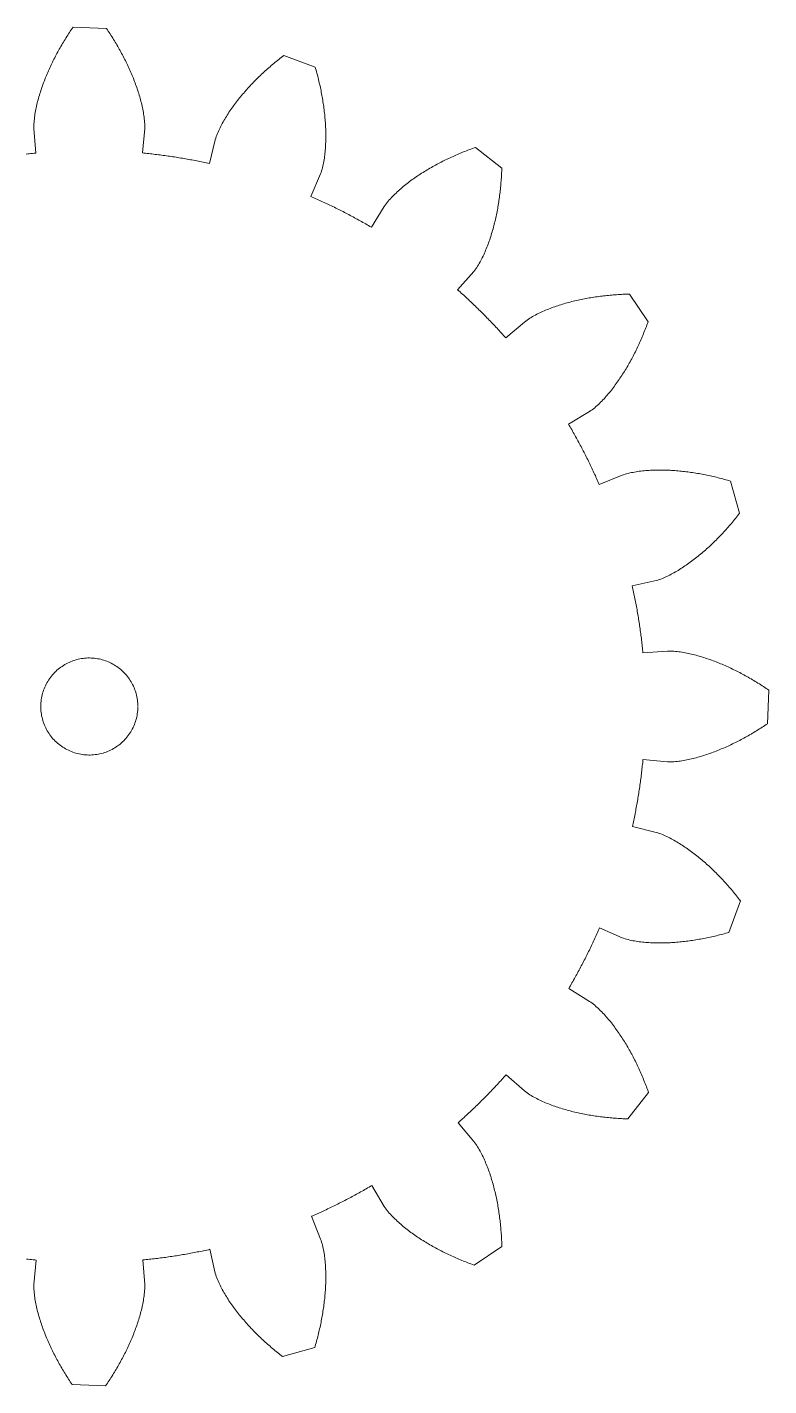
# Model space of a CAD drawing. Header units: millimetres. Extents: x 38 to 198, y 100 to 184.
# Drawn here: x 151.8 to 197.6, y 99.7 to 183.7 of the extents above; entities that cross this region are included whole.
import ezdxf

# ---------------------------------------------------------------- set-up
doc = ezdxf.new("R2010")
doc.units = ezdxf.units.MM
doc.header["$MEASUREMENT"] = 0
doc.layers.add('Layer 1', color=7, linetype='Continuous')

msp = doc.modelspace()

# ---------------------------------------------------------------- linework, layer by layer
at = {"layer": 'Layer 1', "color": 217, "lineweight": 18, "true_color": 0x7e2f8e}
for points in [[(152.221, 177.443), (152.217, 177.543), (152.217, 177.643), (152.221, 177.743), (152.227, 177.843), (152.236, 177.942), (152.246, 178.042), (152.258, 178.141), (152.271, 178.24), (152.286, 178.339), (152.302, 178.438), (152.32, 178.537), (152.339, 178.635), (152.359, 178.733), (152.38, 178.831), (152.402, 178.928), (152.426, 179.026), (152.45, 179.123), (152.475, 179.22), (152.502, 179.316), (152.529, 179.412), (152.557, 179.509), (152.586, 179.604), (152.616, 179.7), (152.647, 179.795), (152.678, 179.89), (152.711, 179.985), (152.744, 180.079), (152.778, 180.174), (152.813, 180.268), (152.848, 180.361), (152.884, 180.455), (152.921, 180.548), (152.959, 180.641), (152.997, 180.733), (153.036, 180.825), (153.075, 180.917), (153.115, 181.009), (153.156, 181.1), (153.198, 181.192), (153.24, 181.283), (153.283, 181.373), (153.326, 181.463), (153.37, 181.553), (153.414, 181.643), (153.459, 181.733), (153.505, 181.822), (153.551, 181.911), (153.598, 181.999), (153.645, 182.088), (153.693, 182.176), (153.741, 182.263), (153.79, 182.351), (153.839, 182.438), (153.889, 182.525), (153.939, 182.612), (153.99, 182.698), (154.042, 182.784), (154.094, 182.87), (154.146, 182.955), (154.199, 183.04), (154.252, 183.125), (154.306, 183.21), (154.36, 183.294), (154.414, 183.378), (154.469, 183.462), (154.525, 183.545), (154.581, 183.628), (154.637, 183.711), (156.705, 183.628), (156.761, 183.545), (156.817, 183.462), (156.872, 183.378), (156.926, 183.294), (156.98, 183.21), (157.034, 183.125), (157.087, 183.04), (157.14, 182.955), (157.192, 182.87), (157.244, 182.784), (157.296, 182.698), (157.347, 182.612), (157.397, 182.525), (157.447, 182.438), (157.496, 182.351), (157.545, 182.263), (157.593, 182.176), (157.641, 182.088), (157.688, 181.999), (157.735, 181.911), (157.781, 181.822), (157.827, 181.733), (157.872, 181.643), (157.916, 181.553), (157.96, 181.463), (158.003, 181.373), (158.046, 181.283), (158.088, 181.192), (158.13, 181.1), (158.171, 181.009), (158.211, 180.917), (158.25, 180.825), (158.289, 180.733), (158.327, 180.641), (158.365, 180.548), (158.402, 180.455), (158.438, 180.361), (158.473, 180.268), (158.508, 180.174), (158.542, 180.079), (158.575, 179.985), (158.608, 179.89), (158.639, 179.795), (158.67, 179.7), (158.7, 179.604), (158.729, 179.509), (158.757, 179.412), (158.784, 179.316), (158.811, 179.22), (158.836, 179.123), (158.86, 179.026), (158.884, 178.928), (158.906, 178.831), (158.927, 178.733), (158.947, 178.635), (158.966, 178.537), (158.984, 178.438), (159, 178.339), (159.015, 178.24), (159.028, 178.141), (159.04, 178.042), (159.05, 177.942), (159.059, 177.843), (159.065, 177.743), (159.068, 177.643), (159.069, 177.543), (159.065, 177.443), (158.921, 175.934), (159.02, 175.924), (159.12, 175.914), (159.219, 175.904), (159.319, 175.893), (159.418, 175.882), (159.517, 175.871), (159.617, 175.86), (159.716, 175.848), (159.815, 175.836), (159.915, 175.824), (160.014, 175.811), (160.113, 175.798), (160.212, 175.785), (160.311, 175.772), (160.41, 175.758), (160.509, 175.744), (160.608, 175.73), (160.707, 175.715), (160.806, 175.7), (160.905, 175.685), (161.004, 175.67), (161.103, 175.654), (161.201, 175.638), (161.3, 175.622), (161.399, 175.605), (161.497, 175.588), (161.596, 175.571), (161.694, 175.553), (161.793, 175.536), (161.891, 175.518), (161.989, 175.499), (162.088, 175.481), (162.186, 175.462), (162.284, 175.443), (162.382, 175.423), (162.48, 175.404), (162.578, 175.383), (162.676, 175.363), (162.774, 175.343), (162.872, 175.322), (162.969, 175.301), (163.067, 175.279), (163.43, 176.752), (163.457, 176.848), (163.489, 176.943), (163.523, 177.037), (163.56, 177.13), (163.599, 177.222), (163.639, 177.314), (163.681, 177.404), (163.724, 177.495), (163.769, 177.584), (163.815, 177.673), (163.862, 177.761), (163.911, 177.849), (163.96, 177.936), (164.01, 178.022), (164.062, 178.108), (164.114, 178.194), (164.167, 178.278), (164.221, 178.363), (164.276, 178.446), (164.332, 178.53), (164.388, 178.612), (164.445, 178.694), (164.504, 178.776), (164.562, 178.857), (164.622, 178.938), (164.682, 179.018), (164.742, 179.097), (164.804, 179.176), (164.866, 179.255), (164.929, 179.333), (164.992, 179.411), (165.055, 179.488), (165.12, 179.565), (165.185, 179.641), (165.25, 179.717), (165.316, 179.792), (165.383, 179.867), (165.45, 179.941), (165.518, 180.015), (165.586, 180.088), (165.654, 180.161), (165.723, 180.234), (165.793, 180.306), (165.863, 180.377), (165.934, 180.449), (166.004, 180.519), (166.076, 180.59), (166.148, 180.659), (166.22, 180.729), (166.292, 180.798), (166.365, 180.866), (166.439, 180.934), (166.513, 181.002), (166.587, 181.069), (166.662, 181.136), (166.737, 181.203), (166.812, 181.269), (166.888, 181.334), (166.964, 181.399), (167.041, 181.464), (167.118, 181.528), (167.195, 181.592), (167.272, 181.655), (167.35, 181.718), (167.428, 181.781), (167.507, 181.843), (167.586, 181.905), (167.665, 181.966), (169.606, 181.248), (169.634, 181.152), (169.661, 181.055), (169.687, 180.959), (169.713, 180.862), (169.739, 180.765), (169.764, 180.668), (169.788, 180.571), (169.812, 180.474), (169.835, 180.376), (169.858, 180.279), (169.88, 180.181), (169.902, 180.083), (169.923, 179.985), (169.944, 179.887), (169.964, 179.789), (169.983, 179.691), (170.002, 179.592), (170.02, 179.494), (170.038, 179.395), (170.055, 179.297), (170.072, 179.198), (170.087, 179.099), (170.103, 179), (170.117, 178.901), (170.131, 178.802), (170.144, 178.702), (170.157, 178.603), (170.169, 178.504), (170.18, 178.404), (170.191, 178.305), (170.201, 178.205), (170.21, 178.105), (170.218, 178.006), (170.226, 177.906), (170.233, 177.806), (170.239, 177.706), (170.245, 177.606), (170.25, 177.506), (170.254, 177.406), (170.257, 177.306), (170.259, 177.206), (170.261, 177.106), (170.261, 177.005), (170.261, 176.905), (170.26, 176.805), (170.258, 176.705), (170.255, 176.605), (170.251, 176.505), (170.247, 176.405), (170.241, 176.305), (170.234, 176.205), (170.226, 176.105), (170.217, 176.006), (170.207, 175.906), (170.196, 175.807), (170.183, 175.707), (170.17, 175.608), (170.155, 175.509), (170.138, 175.411), (170.12, 175.312), (170.101, 175.214), (170.08, 175.116), (170.057, 175.019), (170.032, 174.922), (170.004, 174.826), (169.974, 174.73), (169.94, 174.637), (169.336, 173.246), (169.427, 173.206), (169.519, 173.166), (169.61, 173.125), (169.702, 173.084), (169.793, 173.043), (169.884, 173.002), (169.975, 172.96), (170.066, 172.919), (170.157, 172.877), (170.247, 172.834), (170.338, 172.792), (170.428, 172.749), (170.518, 172.706), (170.608, 172.662), (170.698, 172.618), (170.788, 172.575), (170.878, 172.53), (170.967, 172.486), (171.057, 172.441), (171.146, 172.396), (171.235, 172.351), (171.324, 172.306), (171.413, 172.26), (171.502, 172.214), (171.591, 172.168), (171.679, 172.121), (171.768, 172.074), (171.856, 172.027), (171.944, 171.98), (172.032, 171.932), (172.12, 171.885), (172.208, 171.837), (172.295, 171.788), (172.383, 171.74), (172.47, 171.691), (172.557, 171.642), (172.644, 171.592), (172.731, 171.543), (172.818, 171.493), (172.904, 171.443), (172.991, 171.393), (173.077, 171.342), (173.877, 172.63), (173.933, 172.713), (173.992, 172.794), (174.054, 172.873), (174.118, 172.95), (174.183, 173.026), (174.25, 173.1), (174.317, 173.174), (174.387, 173.246), (174.457, 173.317), (174.528, 173.388), (174.6, 173.457), (174.673, 173.525), (174.747, 173.593), (174.822, 173.659), (174.897, 173.725), (174.973, 173.79), (175.05, 173.854), (175.127, 173.918), (175.205, 173.981), (175.284, 174.043), (175.363, 174.104), (175.443, 174.164), (175.524, 174.224), (175.605, 174.283), (175.686, 174.341), (175.768, 174.399), (175.85, 174.456), (175.933, 174.512), (176.016, 174.568), (176.1, 174.623), (176.184, 174.677), (176.269, 174.731), (176.354, 174.784), (176.439, 174.836), (176.525, 174.888), (176.611, 174.939), (176.697, 174.989), (176.784, 175.039), (176.871, 175.089), (176.959, 175.138), (177.046, 175.186), (177.134, 175.233), (177.223, 175.28), (177.311, 175.327), (177.401, 175.373), (177.49, 175.418), (177.579, 175.463), (177.669, 175.507), (177.76, 175.551), (177.85, 175.594), (177.94, 175.636), (178.031, 175.679), (178.123, 175.72), (178.214, 175.761), (178.306, 175.802), (178.398, 175.842), (178.49, 175.881), (178.582, 175.92), (178.675, 175.958), (178.767, 175.996), (178.86, 176.033), (178.953, 176.07), (179.047, 176.107), (179.14, 176.142), (179.234, 176.178), (179.328, 176.213), (179.422, 176.247), (179.516, 176.281), (181.141, 174.998), (181.137, 174.898), (181.133, 174.798), (181.128, 174.698), (181.123, 174.598), (181.117, 174.498), (181.111, 174.398), (181.104, 174.298), (181.097, 174.198), (181.089, 174.098), (181.081, 173.998), (181.072, 173.899), (181.062, 173.799), (181.052, 173.699), (181.041, 173.6), (181.03, 173.5), (181.018, 173.4), (181.005, 173.301), (180.992, 173.202), (180.979, 173.103), (180.964, 173.003), (180.949, 172.904), (180.934, 172.806), (180.918, 172.707), (180.901, 172.608), (180.884, 172.509), (180.866, 172.411), (180.847, 172.313), (180.828, 172.214), (180.807, 172.116), (180.787, 172.018), (180.765, 171.92), (180.743, 171.823), (180.721, 171.725), (180.697, 171.628), (180.673, 171.531), (180.648, 171.434), (180.622, 171.337), (180.596, 171.24), (180.569, 171.144), (180.541, 171.048), (180.512, 170.952), (180.483, 170.856), (180.452, 170.761), (180.421, 170.665), (180.389, 170.571), (180.357, 170.476), (180.323, 170.382), (180.288, 170.288), (180.253, 170.194), (180.216, 170.101), (180.179, 170.008), (180.141, 169.915), (180.101, 169.823), (180.061, 169.732), (180.02, 169.641), (179.977, 169.55), (179.934, 169.46), (179.889, 169.371), (179.843, 169.282), (179.795, 169.194), (179.746, 169.107), (179.696, 169.02), (179.644, 168.934), (179.59, 168.85), (179.535, 168.767), (179.476, 168.686), (179.414, 168.607), (178.41, 167.471), (178.485, 167.405), (178.56, 167.338), (178.634, 167.271), (178.709, 167.204), (178.783, 167.137), (178.856, 167.07), (178.93, 167.002), (179.004, 166.934), (179.077, 166.866), (179.15, 166.798), (179.223, 166.73), (179.296, 166.661), (179.368, 166.592), (179.44, 166.523), (179.512, 166.453), (179.584, 166.384), (179.656, 166.314), (179.727, 166.244), (179.799, 166.174), (179.87, 166.104), (179.941, 166.033), (180.011, 165.962), (180.082, 165.891), (180.152, 165.82), (180.222, 165.749), (180.292, 165.677), (180.361, 165.605), (180.431, 165.533), (180.5, 165.461), (180.569, 165.389), (180.638, 165.316), (180.706, 165.243), (180.775, 165.17), (180.843, 165.097), (180.911, 165.024), (180.978, 164.95), (181.046, 164.876), (181.113, 164.802), (181.18, 164.728), (181.247, 164.654), (181.314, 164.579), (181.38, 164.504), (182.539, 165.482), (182.618, 165.544), (182.699, 165.602), (182.782, 165.658), (182.867, 165.712), (182.952, 165.764), (183.039, 165.814), (183.126, 165.863), (183.214, 165.91), (183.303, 165.957), (183.392, 166.001), (183.482, 166.045), (183.573, 166.087), (183.664, 166.129), (183.756, 166.169), (183.848, 166.209), (183.94, 166.247), (184.033, 166.284), (184.126, 166.321), (184.22, 166.356), (184.314, 166.391), (184.408, 166.424), (184.503, 166.457), (184.598, 166.489), (184.693, 166.52), (184.788, 166.551), (184.884, 166.58), (184.98, 166.609), (185.076, 166.637), (185.172, 166.664), (185.269, 166.69), (185.366, 166.716), (185.463, 166.741), (185.56, 166.765), (185.657, 166.788), (185.755, 166.811), (185.853, 166.833), (185.95, 166.855), (186.048, 166.875), (186.146, 166.895), (186.245, 166.915), (186.343, 166.933), (186.441, 166.951), (186.54, 166.969), (186.639, 166.986), (186.738, 167.002), (186.837, 167.017), (186.936, 167.032), (187.035, 167.046), (187.134, 167.06), (187.233, 167.073), (187.333, 167.086), (187.432, 167.098), (187.532, 167.109), (187.632, 167.12), (187.731, 167.13), (187.831, 167.139), (187.931, 167.148), (188.031, 167.157), (188.13, 167.165), (188.23, 167.172), (188.33, 167.179), (188.43, 167.185), (188.53, 167.191), (188.63, 167.196), (188.73, 167.201), (188.83, 167.205), (188.93, 167.209), (189.031, 167.212), (190.179, 165.49), (190.145, 165.396), (190.11, 165.302), (190.075, 165.208), (190.039, 165.115), (190.002, 165.021), (189.966, 164.928), (189.928, 164.835), (189.89, 164.742), (189.852, 164.65), (189.813, 164.557), (189.774, 164.465), (189.734, 164.373), (189.693, 164.282), (189.652, 164.19), (189.611, 164.099), (189.569, 164.008), (189.526, 163.918), (189.483, 163.827), (189.439, 163.737), (189.395, 163.647), (189.35, 163.558), (189.305, 163.468), (189.259, 163.379), (189.213, 163.29), (189.166, 163.202), (189.118, 163.114), (189.07, 163.026), (189.021, 162.939), (188.972, 162.852), (188.922, 162.765), (188.871, 162.679), (188.82, 162.592), (188.768, 162.507), (188.716, 162.421), (188.663, 162.336), (188.609, 162.252), (188.555, 162.168), (188.5, 162.084), (188.444, 162.001), (188.388, 161.918), (188.331, 161.836), (188.273, 161.754), (188.215, 161.672), (188.156, 161.591), (188.096, 161.511), (188.036, 161.431), (187.975, 161.352), (187.913, 161.273), (187.85, 161.195), (187.787, 161.118), (187.723, 161.041), (187.657, 160.965), (187.592, 160.889), (187.525, 160.815), (187.457, 160.741), (187.389, 160.668), (187.32, 160.596), (187.249, 160.525), (187.178, 160.454), (187.106, 160.385), (187.032, 160.317), (186.958, 160.251), (186.882, 160.185), (186.805, 160.122), (186.726, 160.06), (186.646, 160.001), (186.562, 159.945), (185.256, 159.175), (185.307, 159.089), (185.358, 159.002), (185.408, 158.916), (185.458, 158.829), (185.507, 158.742), (185.557, 158.655), (185.606, 158.568), (185.655, 158.481), (185.703, 158.394), (185.752, 158.306), (185.8, 158.218), (185.848, 158.131), (185.895, 158.043), (185.943, 157.955), (185.99, 157.866), (186.037, 157.778), (186.083, 157.69), (186.13, 157.601), (186.176, 157.512), (186.222, 157.423), (186.267, 157.334), (186.313, 157.245), (186.358, 157.156), (186.402, 157.066), (186.447, 156.977), (186.491, 156.887), (186.535, 156.797), (186.579, 156.708), (186.623, 156.618), (186.666, 156.527), (186.709, 156.437), (186.751, 156.347), (186.794, 156.256), (186.836, 156.165), (186.878, 156.075), (186.92, 155.984), (186.961, 155.893), (187.002, 155.801), (187.043, 155.71), (187.084, 155.619), (187.124, 155.527), (187.164, 155.436), (188.569, 156.007), (188.663, 156.042), (188.758, 156.072), (188.854, 156.1), (188.951, 156.125), (189.048, 156.148), (189.146, 156.169), (189.244, 156.188), (189.343, 156.206), (189.441, 156.222), (189.54, 156.237), (189.639, 156.251), (189.739, 156.264), (189.838, 156.275), (189.938, 156.285), (190.037, 156.294), (190.137, 156.302), (190.237, 156.309), (190.337, 156.314), (190.437, 156.319), (190.537, 156.323), (190.637, 156.326), (190.737, 156.328), (190.837, 156.329), (190.938, 156.329), (191.038, 156.328), (191.138, 156.327), (191.238, 156.325), (191.338, 156.321), (191.438, 156.317), (191.538, 156.313), (191.638, 156.307), (191.738, 156.301), (191.838, 156.294), (191.938, 156.286), (192.038, 156.278), (192.137, 156.268), (192.237, 156.258), (192.336, 156.248), (192.436, 156.237), (192.535, 156.225), (192.635, 156.212), (192.734, 156.199), (192.833, 156.185), (192.932, 156.17), (193.031, 156.155), (193.13, 156.139), (193.229, 156.123), (193.328, 156.106), (193.426, 156.088), (193.525, 156.07), (193.623, 156.051), (193.721, 156.032), (193.82, 156.012), (193.918, 155.991), (194.015, 155.97), (194.113, 155.948), (194.211, 155.926), (194.309, 155.903), (194.406, 155.88), (194.503, 155.856), (194.601, 155.832), (194.698, 155.807), (194.794, 155.781), (194.891, 155.755), (194.988, 155.729), (195.084, 155.702), (195.18, 155.674), (195.277, 155.646), (195.837, 153.654), (195.775, 153.575), (195.713, 153.496), (195.65, 153.418), (195.587, 153.34), (195.524, 153.263), (195.46, 153.186), (195.396, 153.109), (195.331, 153.032), (195.266, 152.956), (195.201, 152.88), (195.135, 152.805), (195.068, 152.73), (195.002, 152.655), (194.934, 152.581), (194.867, 152.507), (194.798, 152.433), (194.73, 152.36), (194.661, 152.288), (194.592, 152.215), (194.522, 152.144), (194.451, 152.072), (194.381, 152.001), (194.31, 151.931), (194.238, 151.861), (194.166, 151.791), (194.094, 151.722), (194.021, 151.654), (193.947, 151.585), (193.873, 151.518), (193.799, 151.451), (193.724, 151.384), (193.649, 151.318), (193.573, 151.253), (193.497, 151.188), (193.42, 151.123), (193.343, 151.06), (193.266, 150.996), (193.187, 150.934), (193.109, 150.872), (193.03, 150.81), (192.95, 150.749), (192.87, 150.689), (192.789, 150.63), (192.708, 150.571), (192.627, 150.513), (192.544, 150.456), (192.462, 150.4), (192.379, 150.344), (192.295, 150.289), (192.211, 150.235), (192.126, 150.182), (192.04, 150.129), (191.954, 150.078), (191.868, 150.028), (191.781, 149.978), (191.693, 149.93), (191.605, 149.883), (191.516, 149.837), (191.427, 149.792), (191.337, 149.749), (191.246, 149.707), (191.154, 149.666), (191.062, 149.628), (190.969, 149.591), (190.875, 149.557), (190.78, 149.525), (190.684, 149.498), (189.204, 149.169), (189.225, 149.071), (189.247, 148.974), (189.268, 148.876), (189.288, 148.778), (189.309, 148.68), (189.329, 148.582), (189.349, 148.484), (189.368, 148.386), (189.387, 148.288), (189.406, 148.19), (189.425, 148.091), (189.444, 147.993), (189.462, 147.895), (189.479, 147.796), (189.497, 147.698), (189.514, 147.599), (189.531, 147.501), (189.548, 147.402), (189.564, 147.304), (189.581, 147.205), (189.596, 147.106), (189.612, 147.007), (189.627, 146.909), (189.642, 146.81), (189.657, 146.711), (189.671, 146.612), (189.685, 146.513), (189.699, 146.414), (189.713, 146.315), (189.726, 146.216), (189.739, 146.116), (189.752, 146.017), (189.764, 145.918), (189.776, 145.819), (189.788, 145.719), (189.799, 145.62), (189.811, 145.521), (189.822, 145.421), (189.832, 145.322), (189.843, 145.222), (189.853, 145.123), (189.862, 145.023), (191.375, 145.133), (191.475, 145.137), (191.575, 145.136), (191.675, 145.133), (191.775, 145.126), (191.875, 145.118), (191.974, 145.108), (192.074, 145.096), (192.173, 145.083), (192.272, 145.068), (192.37, 145.052), (192.469, 145.034), (192.567, 145.015), (192.665, 144.995), (192.763, 144.974), (192.86, 144.952), (192.958, 144.928), (193.055, 144.904), (193.152, 144.879), (193.248, 144.852), (193.345, 144.825), (193.441, 144.797), (193.537, 144.768), (193.632, 144.738), (193.727, 144.707), (193.822, 144.675), (193.917, 144.643), (194.012, 144.61), (194.106, 144.576), (194.2, 144.541), (194.294, 144.506), (194.387, 144.47), (194.48, 144.433), (194.573, 144.395), (194.665, 144.357), (194.758, 144.318), (194.85, 144.279), (194.941, 144.238), (195.033, 144.198), (195.124, 144.156), (195.215, 144.114), (195.305, 144.071), (195.396, 144.028), (195.486, 143.984), (195.575, 143.94), (195.665, 143.895), (195.754, 143.849), (195.843, 143.803), (195.931, 143.756), (196.02, 143.709), (196.108, 143.661), (196.195, 143.613), (196.283, 143.564), (196.37, 143.515), (196.457, 143.465), (196.544, 143.414), (196.63, 143.363), (196.716, 143.312), (196.802, 143.26), (196.887, 143.208), (196.972, 143.155), (197.057, 143.102), (197.142, 143.048), (197.226, 142.994), (197.31, 142.94), (197.394, 142.884), (197.477, 142.829), (197.56, 142.773), (197.643, 142.717), (197.56, 140.649), (197.477, 140.593), (197.394, 140.537), (197.31, 140.482), (197.226, 140.428), (197.142, 140.373), (197.057, 140.32), (196.972, 140.266), (196.887, 140.214), (196.802, 140.161), (196.716, 140.11), (196.63, 140.058), (196.544, 140.007), (196.457, 139.957), (196.37, 139.907), (196.283, 139.858), (196.195, 139.809), (196.108, 139.761), (196.02, 139.713), (195.931, 139.665), (195.843, 139.619), (195.754, 139.573), (195.665, 139.527), (195.575, 139.482), (195.486, 139.437), (195.396, 139.394), (195.305, 139.35), (195.215, 139.308), (195.124, 139.266), (195.033, 139.224), (194.941, 139.183), (194.85, 139.143), (194.758, 139.104), (194.665, 139.065), (194.573, 139.026), (194.48, 138.989), (194.387, 138.952), (194.294, 138.916), (194.2, 138.88), (194.106, 138.846), (194.012, 138.812), (193.917, 138.779), (193.822, 138.746), (193.727, 138.715), (193.632, 138.684), (193.537, 138.654), (193.441, 138.625), (193.345, 138.597), (193.248, 138.569), (193.152, 138.543), (193.055, 138.518), (192.958, 138.493), (192.86, 138.47), (192.763, 138.448), (192.665, 138.427), (192.567, 138.406), (192.469, 138.388), (192.37, 138.37), (192.272, 138.354), (192.173, 138.339), (192.074, 138.325), (191.974, 138.314), (191.875, 138.303), (191.775, 138.295), (191.675, 138.289), (191.575, 138.285), (191.475, 138.285), (191.375, 138.289), (189.866, 138.433), (189.856, 138.334), (189.846, 138.234), (189.836, 138.135), (189.825, 138.035), (189.815, 137.936), (189.803, 137.836), (189.792, 137.737), (189.78, 137.638), (189.768, 137.538), (189.756, 137.439), (189.743, 137.34), (189.731, 137.241), (189.717, 137.142), (189.704, 137.043), (189.69, 136.943), (189.676, 136.844), (189.662, 136.745), (189.647, 136.647), (189.632, 136.548), (189.617, 136.449), (189.602, 136.35), (189.586, 136.251), (189.57, 136.153), (189.554, 136.054), (189.537, 135.955), (189.52, 135.857), (189.503, 135.758), (189.486, 135.66), (189.468, 135.561), (189.45, 135.463), (189.432, 135.365), (189.413, 135.266), (189.394, 135.168), (189.375, 135.07), (189.355, 134.972), (189.336, 134.874), (189.316, 134.776), (189.295, 134.678), (189.275, 134.58), (189.254, 134.482), (189.233, 134.385), (189.211, 134.287), (190.684, 133.924), (190.78, 133.897), (190.875, 133.865), (190.969, 133.831), (191.062, 133.794), (191.154, 133.755), (191.246, 133.715), (191.337, 133.673), (191.427, 133.629), (191.516, 133.585), (191.605, 133.539), (191.693, 133.492), (191.781, 133.443), (191.868, 133.394), (191.954, 133.344), (192.04, 133.292), (192.126, 133.24), (192.211, 133.187), (192.295, 133.133), (192.379, 133.078), (192.462, 133.022), (192.544, 132.966), (192.627, 132.908), (192.708, 132.85), (192.789, 132.792), (192.87, 132.732), (192.95, 132.672), (193.03, 132.611), (193.109, 132.55), (193.187, 132.488), (193.266, 132.425), (193.343, 132.362), (193.42, 132.298), (193.497, 132.234), (193.573, 132.169), (193.649, 132.103), (193.724, 132.037), (193.799, 131.971), (193.873, 131.904), (193.947, 131.836), (194.021, 131.768), (194.094, 131.699), (194.166, 131.63), (194.238, 131.561), (194.31, 131.491), (194.381, 131.42), (194.451, 131.349), (194.522, 131.278), (194.592, 131.206), (194.661, 131.134), (194.73, 131.061), (194.798, 130.988), (194.867, 130.915), (194.934, 130.841), (195.002, 130.767), (195.068, 130.692), (195.135, 130.617), (195.201, 130.541), (195.266, 130.466), (195.331, 130.39), (195.396, 130.313), (195.46, 130.236), (195.524, 130.159), (195.587, 130.081), (195.65, 130.004), (195.713, 129.925), (195.775, 129.847), (195.837, 129.768), (195.898, 129.689), (195.18, 127.747), (195.084, 127.72), (194.988, 127.693), (194.891, 127.666), (194.794, 127.64), (194.698, 127.615), (194.601, 127.59), (194.503, 127.566), (194.406, 127.542), (194.309, 127.518), (194.211, 127.496), (194.113, 127.473), (194.015, 127.452), (193.918, 127.431), (193.82, 127.41), (193.721, 127.39), (193.623, 127.37), (193.525, 127.352), (193.426, 127.333), (193.328, 127.316), (193.229, 127.299), (193.13, 127.282), (193.031, 127.266), (192.932, 127.251), (192.833, 127.237), (192.734, 127.223), (192.635, 127.21), (192.535, 127.197), (192.436, 127.185), (192.336, 127.174), (192.237, 127.163), (192.137, 127.153), (192.038, 127.144), (191.938, 127.136), (191.838, 127.128), (191.738, 127.121), (191.638, 127.115), (191.538, 127.109), (191.438, 127.104), (191.338, 127.1), (191.238, 127.097), (191.138, 127.095), (191.038, 127.093), (190.938, 127.093), (190.837, 127.093), (190.737, 127.094), (190.637, 127.096), (190.537, 127.099), (190.437, 127.103), (190.337, 127.107), (190.237, 127.113), (190.137, 127.12), (190.037, 127.128), (189.938, 127.137), (189.838, 127.147), (189.739, 127.158), (189.639, 127.171), (189.54, 127.184), (189.441, 127.199), (189.343, 127.216), (189.244, 127.233), (189.146, 127.253), (189.048, 127.274), (188.951, 127.297), (188.854, 127.322), (188.758, 127.349), (188.663, 127.38), (188.569, 127.414), (187.178, 128.018), (187.138, 127.926), (187.098, 127.835), (187.057, 127.743), (187.016, 127.652), (186.975, 127.561), (186.934, 127.47), (186.893, 127.379), (186.851, 127.288), (186.809, 127.197), (186.766, 127.107), (186.724, 127.016), (186.681, 126.926), (186.638, 126.836), (186.594, 126.746), (186.551, 126.656), (186.507, 126.566), (186.463, 126.476), (186.418, 126.386), (186.373, 126.297), (186.328, 126.208), (186.283, 126.119), (186.238, 126.029), (186.192, 125.941), (186.146, 125.852), (186.1, 125.763), (186.053, 125.675), (186.006, 125.586), (185.959, 125.498), (185.912, 125.41), (185.865, 125.322), (185.817, 125.234), (185.769, 125.146), (185.72, 125.059), (185.672, 124.971), (185.623, 124.884), (185.574, 124.797), (185.525, 124.71), (185.475, 124.623), (185.425, 124.536), (185.375, 124.45), (185.325, 124.363), (185.274, 124.277), (186.562, 123.477), (186.646, 123.421), (186.726, 123.362), (186.805, 123.3), (186.882, 123.236), (186.958, 123.171), (187.032, 123.104), (187.106, 123.036), (187.178, 122.967), (187.249, 122.897), (187.32, 122.826), (187.389, 122.754), (187.457, 122.681), (187.525, 122.607), (187.592, 122.532), (187.657, 122.457), (187.723, 122.381), (187.787, 122.304), (187.85, 122.226), (187.913, 122.148), (187.975, 122.07), (188.036, 121.99), (188.096, 121.911), (188.156, 121.83), (188.215, 121.749), (188.273, 121.668), (188.331, 121.586), (188.388, 121.504), (188.444, 121.421), (188.5, 121.338), (188.555, 121.254), (188.609, 121.17), (188.663, 121.085), (188.716, 121), (188.768, 120.915), (188.82, 120.829), (188.871, 120.743), (188.922, 120.657), (188.972, 120.57), (189.021, 120.483), (189.07, 120.395), (189.118, 120.308), (189.166, 120.22), (189.213, 120.131), (189.259, 120.042), (189.305, 119.953), (189.35, 119.864), (189.395, 119.775), (189.439, 119.685), (189.483, 119.594), (189.526, 119.504), (189.569, 119.413), (189.611, 119.322), (189.652, 119.231), (189.693, 119.14), (189.734, 119.048), (189.774, 118.956), (189.813, 118.864), (189.852, 118.772), (189.89, 118.679), (189.928, 118.586), (189.966, 118.493), (190.002, 118.4), (190.039, 118.307), (190.075, 118.214), (190.11, 118.12), (190.145, 118.026), (190.179, 117.932), (190.213, 117.838), (188.93, 116.213), (188.83, 116.217), (188.73, 116.221), (188.63, 116.225), (188.53, 116.231), (188.43, 116.236), (188.33, 116.243), (188.23, 116.249), (188.13, 116.257), (188.031, 116.265), (187.931, 116.273), (187.831, 116.282), (187.731, 116.292), (187.632, 116.302), (187.532, 116.313), (187.432, 116.324), (187.333, 116.336), (187.233, 116.348), (187.134, 116.361), (187.035, 116.375), (186.936, 116.389), (186.837, 116.404), (186.738, 116.42), (186.639, 116.436), (186.54, 116.453), (186.441, 116.47), (186.343, 116.488), (186.245, 116.507), (186.146, 116.526), (186.048, 116.546), (185.95, 116.567), (185.853, 116.588), (185.755, 116.61), (185.657, 116.633), (185.56, 116.657), (185.463, 116.681), (185.366, 116.706), (185.269, 116.731), (185.172, 116.758), (185.076, 116.785), (184.98, 116.813), (184.884, 116.842), (184.788, 116.871), (184.693, 116.901), (184.598, 116.933), (184.503, 116.965), (184.408, 116.997), (184.314, 117.031), (184.22, 117.066), (184.126, 117.101), (184.033, 117.137), (183.94, 117.175), (183.848, 117.213), (183.756, 117.252), (183.664, 117.293), (183.573, 117.334), (183.482, 117.377), (183.392, 117.42), (183.303, 117.465), (183.214, 117.511), (183.126, 117.559), (183.039, 117.607), (182.952, 117.658), (182.867, 117.71), (182.782, 117.763), (182.699, 117.819), (182.618, 117.877), (182.539, 117.939), (181.403, 118.943), (181.337, 118.869), (181.27, 118.794), (181.204, 118.72), (181.137, 118.645), (181.069, 118.571), (181.002, 118.497), (180.934, 118.424), (180.866, 118.35), (180.798, 118.277), (180.73, 118.204), (180.662, 118.131), (180.593, 118.058), (180.524, 117.986), (180.455, 117.914), (180.386, 117.841), (180.316, 117.77), (180.246, 117.698), (180.176, 117.626), (180.106, 117.555), (180.036, 117.484), (179.965, 117.413), (179.894, 117.343), (179.824, 117.272), (179.752, 117.202), (179.681, 117.132), (179.609, 117.062), (179.538, 116.992), (179.466, 116.923), (179.393, 116.854), (179.321, 116.785), (179.248, 116.716), (179.175, 116.648), (179.102, 116.579), (179.029, 116.511), (178.956, 116.443), (178.882, 116.375), (178.809, 116.308), (178.735, 116.241), (178.66, 116.174), (178.586, 116.107), (178.511, 116.04), (178.437, 115.974), (179.414, 114.814), (179.476, 114.736), (179.535, 114.655), (179.59, 114.572), (179.644, 114.487), (179.696, 114.402), (179.746, 114.315), (179.795, 114.228), (179.843, 114.14), (179.889, 114.051), (179.934, 113.962), (179.977, 113.872), (180.02, 113.781), (180.061, 113.69), (180.101, 113.598), (180.141, 113.506), (180.179, 113.414), (180.216, 113.321), (180.253, 113.228), (180.288, 113.134), (180.323, 113.04), (180.357, 112.946), (180.389, 112.851), (180.421, 112.756), (180.452, 112.661), (180.483, 112.566), (180.512, 112.47), (180.541, 112.374), (180.569, 112.278), (180.596, 112.181), (180.622, 112.085), (180.648, 111.988), (180.673, 111.891), (180.697, 111.794), (180.721, 111.696), (180.743, 111.599), (180.765, 111.501), (180.787, 111.404), (180.807, 111.306), (180.828, 111.207), (180.847, 111.109), (180.866, 111.011), (180.884, 110.912), (180.901, 110.814), (180.918, 110.715), (180.934, 110.616), (180.949, 110.517), (180.964, 110.418), (180.979, 110.319), (180.992, 110.22), (181.005, 110.12), (181.018, 110.021), (181.03, 109.922), (181.041, 109.822), (181.052, 109.722), (181.062, 109.623), (181.072, 109.523), (181.081, 109.423), (181.089, 109.323), (181.097, 109.223), (181.104, 109.124), (181.111, 109.023), (181.117, 108.924), (181.123, 108.824), (181.128, 108.724), (181.133, 108.624), (181.137, 108.524), (181.141, 108.423), (181.144, 108.323), (179.422, 107.175), (179.328, 107.209), (179.234, 107.244), (179.14, 107.279), (179.047, 107.315), (178.953, 107.351), (178.86, 107.388), (178.767, 107.426), (178.675, 107.463), (178.582, 107.502), (178.49, 107.541), (178.398, 107.58), (178.306, 107.62), (178.214, 107.661), (178.123, 107.702), (178.031, 107.743), (177.94, 107.785), (177.85, 107.828), (177.76, 107.871), (177.669, 107.915), (177.579, 107.959), (177.49, 108.004), (177.401, 108.049), (177.311, 108.095), (177.223, 108.141), (177.134, 108.188), (177.046, 108.236), (176.959, 108.284), (176.871, 108.333), (176.784, 108.382), (176.697, 108.432), (176.611, 108.483), (176.525, 108.534), (176.439, 108.586), (176.354, 108.638), (176.269, 108.691), (176.184, 108.745), (176.1, 108.799), (176.016, 108.854), (175.933, 108.91), (175.85, 108.966), (175.768, 109.023), (175.686, 109.08), (175.605, 109.139), (175.524, 109.198), (175.443, 109.258), (175.363, 109.318), (175.284, 109.379), (175.205, 109.441), (175.127, 109.504), (175.05, 109.567), (174.973, 109.631), (174.897, 109.696), (174.822, 109.762), (174.747, 109.829), (174.673, 109.896), (174.6, 109.965), (174.528, 110.034), (174.457, 110.104), (174.387, 110.176), (174.317, 110.248), (174.25, 110.321), (174.183, 110.396), (174.118, 110.472), (174.054, 110.549), (173.992, 110.628), (173.933, 110.708), (173.877, 110.791), (173.107, 112.097), (173.021, 112.047), (172.934, 111.996), (172.848, 111.946), (172.761, 111.896), (172.674, 111.847), (172.587, 111.797), (172.5, 111.748), (172.413, 111.699), (172.326, 111.65), (172.238, 111.602), (172.151, 111.554), (172.063, 111.506), (171.975, 111.458), (171.887, 111.411), (171.799, 111.364), (171.71, 111.317), (171.622, 111.27), (171.533, 111.224), (171.444, 111.178), (171.356, 111.132), (171.267, 111.087), (171.177, 111.041), (171.088, 110.996), (170.999, 110.951), (170.909, 110.907), (170.819, 110.863), (170.73, 110.818), (170.64, 110.775), (170.55, 110.731), (170.459, 110.688), (170.369, 110.645), (170.279, 110.602), (170.188, 110.56), (170.098, 110.518), (170.007, 110.476), (169.916, 110.434), (169.825, 110.393), (169.734, 110.352), (169.642, 110.311), (169.551, 110.27), (169.459, 110.23), (169.368, 110.19), (169.94, 108.785), (169.974, 108.691), (170.004, 108.596), (170.032, 108.5), (170.057, 108.403), (170.08, 108.305), (170.101, 108.208), (170.12, 108.109), (170.138, 108.011), (170.155, 107.912), (170.17, 107.813), (170.183, 107.714), (170.196, 107.615), (170.207, 107.516), (170.217, 107.416), (170.226, 107.316), (170.234, 107.217), (170.241, 107.117), (170.247, 107.017), (170.251, 106.917), (170.255, 106.817), (170.258, 106.717), (170.26, 106.617), (170.261, 106.516), (170.261, 106.416), (170.261, 106.316), (170.259, 106.216), (170.257, 106.116), (170.254, 106.016), (170.25, 105.916), (170.245, 105.816), (170.239, 105.716), (170.233, 105.616), (170.226, 105.516), (170.218, 105.416), (170.21, 105.316), (170.201, 105.217), (170.191, 105.117), (170.18, 105.018), (170.169, 104.918), (170.157, 104.818), (170.144, 104.719), (170.131, 104.62), (170.117, 104.521), (170.103, 104.422), (170.087, 104.323), (170.072, 104.224), (170.055, 104.125), (170.038, 104.026), (170.02, 103.928), (170.002, 103.829), (169.983, 103.731), (169.964, 103.633), (169.944, 103.534), (169.923, 103.436), (169.902, 103.338), (169.88, 103.24), (169.858, 103.143), (169.835, 103.045), (169.812, 102.948), (169.788, 102.85), (169.764, 102.753), (169.739, 102.656), (169.713, 102.56), (169.687, 102.463), (169.661, 102.366), (169.634, 102.27), (169.606, 102.173), (169.578, 102.077), (167.586, 101.517), (167.507, 101.579), (167.428, 101.641), (167.35, 101.703), (167.272, 101.766), (167.195, 101.83), (167.118, 101.893), (167.041, 101.958), (166.964, 102.023), (166.888, 102.088), (166.812, 102.153), (166.737, 102.219), (166.662, 102.285), (166.587, 102.352), (166.513, 102.419), (166.439, 102.487), (166.365, 102.555), (166.292, 102.624), (166.22, 102.693), (166.148, 102.762), (166.076, 102.832), (166.004, 102.902), (165.934, 102.973), (165.863, 103.044), (165.793, 103.116), (165.723, 103.188), (165.654, 103.26), (165.586, 103.333), (165.518, 103.407), (165.45, 103.481), (165.383, 103.555), (165.316, 103.63), (165.25, 103.705), (165.185, 103.781), (165.12, 103.857), (165.055, 103.934), (164.992, 104.011), (164.929, 104.088), (164.866, 104.166), (164.804, 104.245), (164.742, 104.324), (164.682, 104.404), (164.622, 104.484), (164.562, 104.565), (164.504, 104.646), (164.445, 104.727), (164.388, 104.809), (164.332, 104.892), (164.276, 104.975), (164.221, 105.059), (164.167, 105.143), (164.114, 105.228), (164.062, 105.313), (164.01, 105.399), (163.96, 105.486), (163.911, 105.573), (163.862, 105.661), (163.815, 105.749), (163.769, 105.838), (163.724, 105.927), (163.681, 106.017), (163.639, 106.108), (163.599, 106.2), (163.56, 106.292), (163.523, 106.385), (163.489, 106.479), (163.457, 106.574), (163.43, 106.67), (163.101, 108.15), (163.004, 108.129), (162.906, 108.107), (162.808, 108.086), (162.71, 108.066), (162.612, 108.045), (162.514, 108.025), (162.416, 108.005), (162.318, 107.986), (162.22, 107.966), (162.122, 107.947), (162.024, 107.929), (161.925, 107.91), (161.827, 107.892), (161.729, 107.874), (161.63, 107.857), (161.532, 107.839), (161.433, 107.823), (161.334, 107.806), (161.236, 107.789), (161.137, 107.773), (161.038, 107.757), (160.94, 107.742), (160.841, 107.727), (160.742, 107.712), (160.643, 107.697), (160.544, 107.683), (160.445, 107.668), (160.346, 107.655), (160.247, 107.641), (160.148, 107.628), (160.049, 107.615), (159.949, 107.602), (159.85, 107.59), (159.751, 107.578), (159.652, 107.566), (159.552, 107.554), (159.453, 107.543), (159.353, 107.532), (159.254, 107.522), (159.155, 107.511), (159.055, 107.501), (158.956, 107.491), (159.065, 105.979), (159.069, 105.879), (159.068, 105.779), (159.065, 105.679), (159.059, 105.579), (159.05, 105.479), (159.04, 105.38), (159.028, 105.28), (159.015, 105.181), (159, 105.082), (158.984, 104.984), (158.966, 104.885), (158.947, 104.787), (158.927, 104.689), (158.906, 104.591), (158.884, 104.493), (158.86, 104.396), (158.836, 104.299), (158.811, 104.202), (158.784, 104.106), (158.757, 104.009), (158.729, 103.913), (158.7, 103.817), (158.67, 103.722), (158.639, 103.626), (158.608, 103.531), (158.575, 103.437), (158.542, 103.342), (158.508, 103.248), (158.473, 103.154), (158.438, 103.06), (158.402, 102.967), (158.365, 102.874), (158.327, 102.781), (158.289, 102.688), (158.25, 102.596), (158.211, 102.504), (158.171, 102.413), (158.13, 102.321), (158.088, 102.23), (158.046, 102.139), (158.003, 102.048), (157.96, 101.958), (157.916, 101.868), (157.872, 101.778), (157.827, 101.689), (157.781, 101.6), (157.735, 101.511), (157.688, 101.422), (157.641, 101.334), (157.593, 101.246), (157.545, 101.158), (157.496, 101.071), (157.447, 100.984), (157.397, 100.897), (157.347, 100.81), (157.296, 100.724), (157.244, 100.638), (157.192, 100.552), (157.14, 100.467), (157.087, 100.381), (157.034, 100.296), (156.98, 100.212), (156.926, 100.128), (156.872, 100.044), (156.817, 99.96), (156.761, 99.877), (156.705, 99.794), (156.649, 99.711), (154.581, 99.794), (154.525, 99.877), (154.469, 99.96), (154.414, 100.044), (154.36, 100.128), (154.306, 100.212), (154.252, 100.296), (154.199, 100.381), (154.146, 100.467), (154.094, 100.552), (154.042, 100.638), (153.99, 100.724), (153.939, 100.81), (153.889, 100.897), (153.839, 100.984), (153.79, 101.071), (153.741, 101.158), (153.693, 101.246), (153.645, 101.334), (153.598, 101.422), (153.551, 101.511), (153.505, 101.6), (153.459, 101.689), (153.414, 101.778), (153.37, 101.868), (153.326, 101.958), (153.283, 102.048), (153.24, 102.139), (153.198, 102.23), (153.156, 102.321), (153.115, 102.413), (153.075, 102.504), (153.036, 102.596), (152.997, 102.688), (152.959, 102.781), (152.921, 102.874), (152.884, 102.967), (152.848, 103.06), (152.813, 103.154), (152.778, 103.248), (152.744, 103.342), (152.711, 103.437), (152.678, 103.531), (152.647, 103.626), (152.616, 103.722), (152.586, 103.817), (152.557, 103.913), (152.529, 104.009), (152.502, 104.106), (152.475, 104.202), (152.45, 104.299), (152.426, 104.396), (152.402, 104.493), (152.38, 104.591), (152.359, 104.689), (152.339, 104.787), (152.32, 104.885), (152.302, 104.984), (152.286, 105.082), (152.271, 105.181), (152.258, 105.28), (152.246, 105.38), (152.236, 105.479), (152.227, 105.579), (152.221, 105.679), (152.217, 105.779), (152.217, 105.879), (152.221, 105.979), (152.365, 107.488), (152.266, 107.498), (152.166, 107.508), (152.067, 107.518), (151.967, 107.528), (151.868, 107.539), (151.769, 107.55)], [(151.734, 175.867), (151.833, 175.878), (151.933, 175.889), (152.032, 175.9), (152.131, 175.91), (152.231, 175.92), (152.33, 175.93), (152.221, 177.443)]]:
    msp.add_lwpolyline(points, dxfattribs=at)
at = {"layer": 'Layer 1', "color": 244, "lineweight": 18, "true_color": 0xa2142f}
msp.add_lwpolyline([(158.643, 141.711), (158.641, 141.811), (158.636, 141.911), (158.628, 142.01), (158.617, 142.11), (158.602, 142.209), (158.583, 142.307), (158.562, 142.405), (158.537, 142.501), (158.509, 142.597), (158.478, 142.692), (158.444, 142.786), (158.406, 142.879), (158.366, 142.971), (158.322, 143.061), (158.276, 143.149), (158.226, 143.236), (158.174, 143.321), (158.119, 143.405), (158.061, 143.486), (158.001, 143.566), (157.938, 143.644), (157.872, 143.719), (157.804, 143.792), (157.733, 143.863), (157.66, 143.931), (157.585, 143.997), (157.508, 144.061), (157.429, 144.122), (157.347, 144.18), (157.264, 144.235), (157.179, 144.288), (157.092, 144.338), (157.004, 144.385), (156.914, 144.428), (156.823, 144.469), (156.73, 144.507), (156.636, 144.542), (156.541, 144.573), (156.446, 144.602), (156.349, 144.627), (156.251, 144.649), (156.153, 144.667), (156.054, 144.683), (155.955, 144.695), (155.855, 144.703), (155.755, 144.709), (155.655, 144.711), (155.555, 144.71), (155.456, 144.705), (155.356, 144.697), (155.256, 144.686), (155.158, 144.671), (155.059, 144.654), (154.961, 144.633), (154.864, 144.608), (154.768, 144.581), (154.673, 144.55), (154.579, 144.516), (154.486, 144.479), (154.395, 144.439), (154.304, 144.396), (154.216, 144.35), (154.128, 144.301), (154.043, 144.249), (153.959, 144.194), (153.877, 144.136), (153.798, 144.076), (153.72, 144.013), (153.644, 143.948), (153.571, 143.88), (153.499, 143.81), (153.431, 143.737), (153.364, 143.662), (153.301, 143.585), (153.239, 143.506), (153.181, 143.425), (153.125, 143.342), (153.072, 143.257), (153.022, 143.171), (152.975, 143.083), (152.931, 142.993), (152.889, 142.902), (152.851, 142.81), (152.816, 142.716), (152.784, 142.621), (152.755, 142.525), (152.73, 142.429), (152.708, 142.331), (152.689, 142.233), (152.673, 142.134), (152.66, 142.035), (152.651, 141.935), (152.645, 141.836), (152.643, 141.736), (152.644, 141.636), (152.648, 141.536), (152.655, 141.436), (152.666, 141.337), (152.68, 141.238), (152.698, 141.139), (152.719, 141.041), (152.742, 140.944), (152.77, 140.848), (152.8, 140.753), (152.833, 140.658), (152.87, 140.565), (152.91, 140.474), (152.953, 140.383), (152.998, 140.294), (153.047, 140.207), (153.099, 140.121), (153.153, 140.037), (153.21, 139.955), (153.27, 139.875), (153.332, 139.797), (153.398, 139.721), (153.465, 139.647), (153.535, 139.576), (153.607, 139.507), (153.682, 139.44), (153.759, 139.376), (153.838, 139.315), (153.918, 139.256), (154.001, 139.2), (154.086, 139.146), (154.172, 139.096), (154.26, 139.048), (154.35, 139.004), (154.441, 138.962), (154.533, 138.924), (154.626, 138.888), (154.721, 138.856), (154.817, 138.827), (154.913, 138.801), (155.011, 138.778), (155.109, 138.759), (155.207, 138.742), (155.307, 138.73), (155.406, 138.72), (155.506, 138.714), (155.606, 138.711), (155.706, 138.711), (155.806, 138.715), (155.906, 138.722), (156.005, 138.733), (156.104, 138.746), (156.203, 138.763), (156.301, 138.784), (156.398, 138.807), (156.494, 138.834), (156.589, 138.864), (156.684, 138.897), (156.777, 138.933), (156.869, 138.973), (156.96, 139.015), (157.049, 139.06), (157.136, 139.109), (157.222, 139.16), (157.306, 139.214), (157.389, 139.271), (157.469, 139.33), (157.547, 139.392), (157.623, 139.457), (157.697, 139.524), (157.769, 139.594), (157.839, 139.666), (157.905, 139.74), (157.97, 139.817), (158.032, 139.896), (158.091, 139.976), (158.147, 140.059), (158.201, 140.143), (158.252, 140.229), (158.3, 140.317), (158.345, 140.406), (158.387, 140.497), (158.426, 140.589), (158.461, 140.683), (158.494, 140.777), (158.524, 140.873), (158.55, 140.969), (158.573, 141.066), (158.593, 141.164), (158.61, 141.263), (158.623, 141.362), (158.633, 141.462), (158.639, 141.561), (158.643, 141.661)], dxfattribs=at)

doc.saveas('drawing.dxf')
